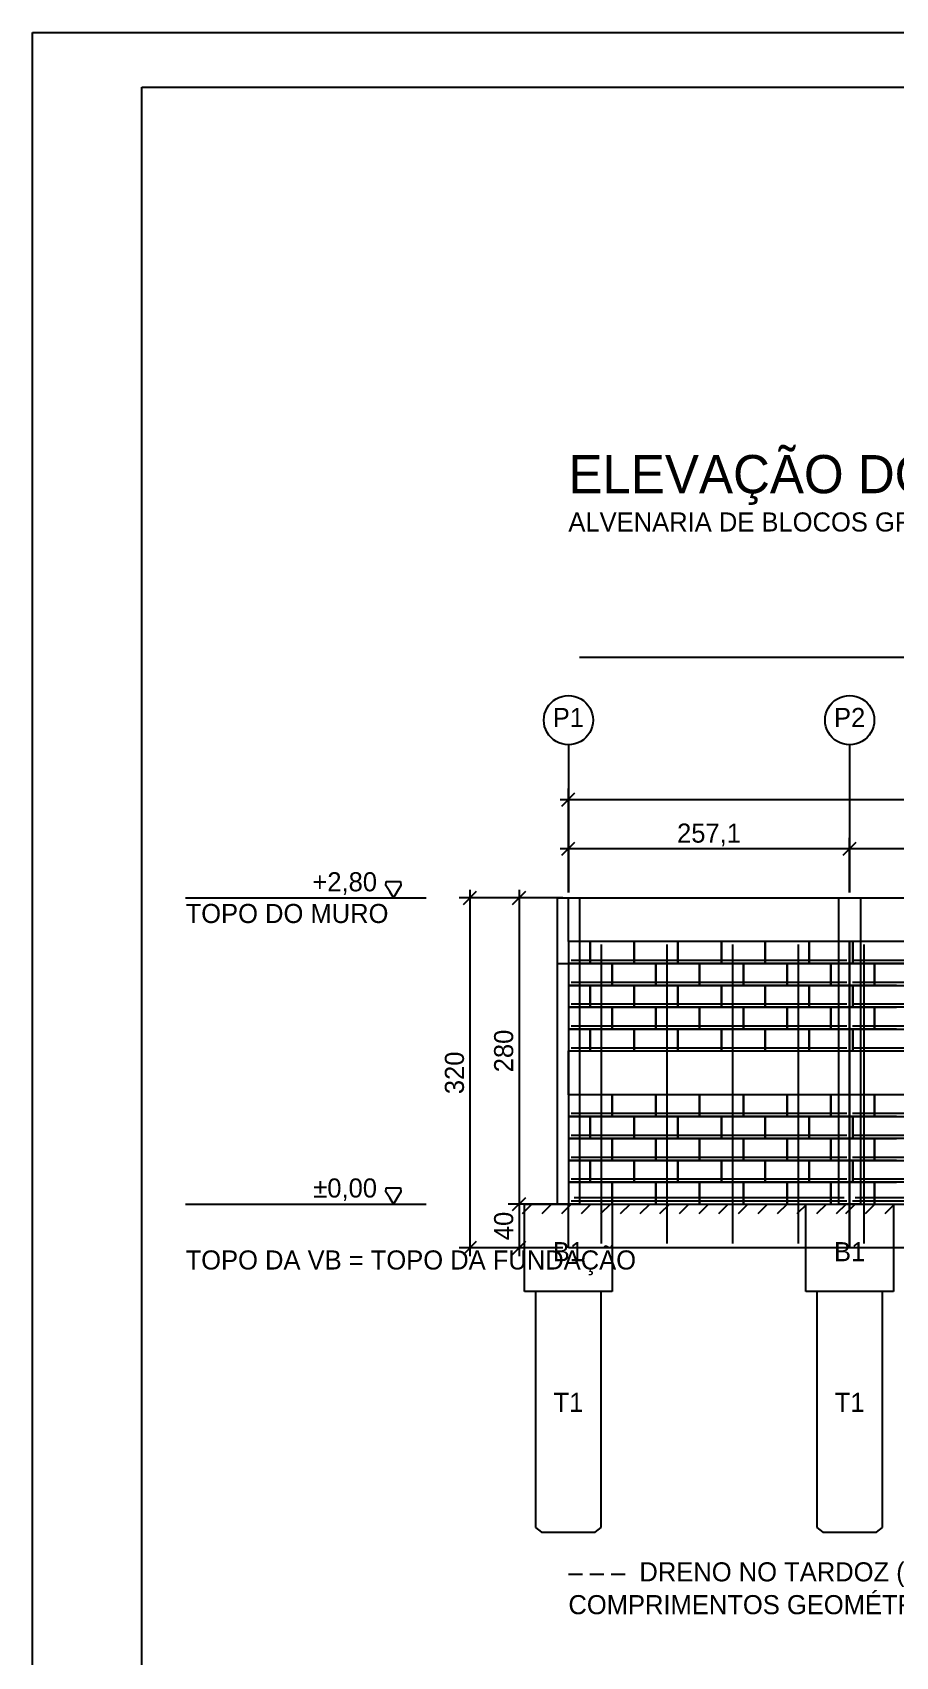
# Model space of a CAD drawing. Header units: millimetres. Extents: x 0 to 3648, y 0 to 594.
# Drawn here: x 2763 to 2920.8, y 297 to 594 of the extents above; entities that cross this region are included whole.
import ezdxf
from ezdxf.enums import TextEntityAlignment as Align

# ---------------------------------------------------------------- set-up
doc = ezdxf.new("R2010")
doc.units = ezdxf.units.MM
for name, color, linetype in [('ALVENARIA', 8, 'CONTINUOUS'), ('COTAS', 4, 'CONTINUOUS'), ('EIXOS', 6, 'CONTINUOUS'), ('FORMAS', 7, 'CONTINUOUS'), ('MOLDURA', 7, 'CONTINUOUS'), ('TEXTOS', 2, 'CONTINUOUS')]:
    doc.layers.add(name, color=color, linetype=linetype)

msp = doc.modelspace()

# ---------------------------------------------------------------- linework, layer by layer
at = {"layer": 'ALVENARIA'}
for p, q in [((2864.99995, 427.73883), (2861.00005, 427.73883)), ((2861.00005, 427.73883), (2861.00005, 423.73882)), ((2864.99995, 423.73882), (2864.99995, 427.73883)), ((2873, 427.73883), (2864.99995, 427.73883)), ((2864.99995, 427.73883), (2864.99995, 423.73882)), ((2873, 423.73882), (2873, 427.73883)), ((2881.00005, 427.73883), (2873, 427.73883)), ((2873, 427.73883), (2873, 423.73882)), ((2881.00005, 423.73882), (2881.00005, 427.73883)), ((2889.0001, 427.73883), (2881.00005, 427.73883)), ((2881.00005, 427.73883), (2881.00005, 423.73882)), ((2889.0001, 423.73882), (2889.0001, 427.73883)), ((2897.00015, 427.73883), (2889.0001, 427.73883)), ((2889.0001, 427.73883), (2889.0001, 423.73882)), ((2897.00015, 423.73882), (2897.00015, 427.73883)), ((2904.99995, 427.73883), (2897.00015, 427.73883)), ((2897.00015, 427.73883), (2897.00015, 423.73882)), ((2904.99995, 423.73882), (2904.99995, 427.73883)), ((2912.42859, 427.73883), (2904.99995, 427.73883)), ((2904.99995, 427.73883), (2904.99995, 423.73882)), ((2912.42859, 423.73882), (2912.42859, 427.73883)), ((2913, 427.73883), (2912.42859, 427.73883)), ((2912.42859, 427.73883), (2912.42859, 423.73882)), ((2913, 423.73882), (2913, 427.73883)), ((2921.00005, 427.73883), (2913, 427.73883)), ((2913, 427.73883), (2913, 423.73882)), ((2869.0001, 423.73882), (2861.00005, 423.73882)), ((2861.00005, 423.73882), (2861.00005, 419.73881)), ((2861.00005, 423.73882), (2864.99995, 423.73882)), ((2864.99995, 423.73882), (2873, 423.73882)), ((2869.0001, 419.73881), (2869.0001, 423.73882)), ((2877.00015, 423.73882), (2869.0001, 423.73882)), ((2869.0001, 423.73882), (2869.0001, 419.73881)), ((2873, 423.73882), (2881.00005, 423.73882)), ((2877.00015, 419.73881), (2877.00015, 423.73882)), ((2884.99995, 423.73882), (2877.00015, 423.73882)), ((2877.00015, 423.73882), (2877.00015, 419.73881)), ((2881.00005, 423.73882), (2889.0001, 423.73882)), ((2884.99995, 419.73881), (2884.99995, 423.73882)), ((2893, 423.73882), (2884.99995, 423.73882)), ((2884.99995, 423.73882), (2884.99995, 419.73881)), ((2889.0001, 423.73882), (2897.00015, 423.73882)), ((2893, 419.73881), (2893, 423.73882)), ((2901.00005, 423.73882), (2893, 423.73882)), ((2893, 423.73882), (2893, 419.73881)), ((2897.00015, 423.73882), (2904.99995, 423.73882)), ((2901.00005, 419.73881), (2901.00005, 423.73882)), ((2909.0001, 423.73882), (2901.00005, 423.73882)), ((2901.00005, 423.73882), (2901.00005, 419.73881)), ((2904.99995, 423.73882), (2912.42859, 423.73882)), ((2909.0001, 419.73881), (2909.0001, 423.73882)), ((2912.42859, 423.73882), (2909.0001, 423.73882)), ((2909.0001, 423.73882), (2909.0001, 419.73881)), ((2912.42859, 419.73881), (2912.42859, 423.73882)), ((2917.00015, 423.73882), (2912.42859, 423.73882)), ((2912.42859, 423.73882), (2912.42859, 419.73881)), ((2912.42859, 423.73882), (2913, 423.73882)), ((2913, 423.73882), (2921.00005, 423.73882)), ((2917.00015, 419.73881), (2917.00015, 423.73882)), ((2924.99995, 423.73882), (2917.00015, 423.73882)), ((2917.00015, 423.73882), (2917.00015, 419.73881)), ((2864.99995, 419.73881), (2861.00005, 419.73881)), ((2861.00005, 419.73881), (2861.00005, 415.73881)), ((2861.00005, 419.73881), (2869.0001, 419.73881)), ((2864.99995, 415.73881), (2864.99995, 419.73881)), ((2873, 419.73881), (2864.99995, 419.73881)), ((2864.99995, 419.73881), (2864.99995, 415.73881)), ((2869.0001, 419.73881), (2877.00015, 419.73881)), ((2873, 415.73881), (2873, 419.73881)), ((2881.00005, 419.73881), (2873, 419.73881)), ((2873, 419.73881), (2873, 415.73881)), ((2877.00015, 419.73881), (2884.99995, 419.73881)), ((2881.00005, 415.73881), (2881.00005, 419.73881)), ((2889.0001, 419.73881), (2881.00005, 419.73881)), ((2881.00005, 419.73881), (2881.00005, 415.73881)), ((2884.99995, 419.73881), (2893, 419.73881)), ((2889.0001, 415.73881), (2889.0001, 419.73881)), ((2897.00015, 419.73881), (2889.0001, 419.73881)), ((2889.0001, 419.73881), (2889.0001, 415.73881)), ((2893, 419.73881), (2901.00005, 419.73881)), ((2897.00015, 415.73881), (2897.00015, 419.73881)), ((2904.99995, 419.73881), (2897.00015, 419.73881)), ((2897.00015, 419.73881), (2897.00015, 415.73881)), ((2901.00005, 419.73881), (2909.0001, 419.73881)), ((2904.99995, 415.73881), (2904.99995, 419.73881)), ((2912.42859, 419.73881), (2904.99995, 419.73881)), ((2904.99995, 419.73881), (2904.99995, 415.73881)), ((2909.0001, 419.73881), (2912.42859, 419.73881)), ((2912.42859, 415.73881), (2912.42859, 419.73881)), ((2913, 419.73881), (2912.42859, 419.73881)), ((2912.42859, 419.73881), (2912.42859, 415.73881)), ((2912.42859, 419.73881), (2917.00015, 419.73881)), ((2913, 415.73881), (2913, 419.73881)), ((2921.00005, 419.73881), (2913, 419.73881)), ((2913, 419.73881), (2913, 415.73881)), ((2917.00015, 419.73881), (2924.99995, 419.73881)), ((2869.0001, 415.73881), (2861.00005, 415.73881)), ((2861.00005, 415.73881), (2861.00005, 411.73882)), ((2861.00005, 415.73881), (2864.99995, 415.73881)), ((2864.99995, 415.73881), (2873, 415.73881)), ((2869.0001, 411.73882), (2869.0001, 415.73881)), ((2877.00015, 415.73881), (2869.0001, 415.73881)), ((2869.0001, 415.73881), (2869.0001, 411.73882)), ((2873, 415.73881), (2881.00005, 415.73881)), ((2877.00015, 411.73882), (2877.00015, 415.73881)), ((2884.99995, 415.73881), (2877.00015, 415.73881)), ((2877.00015, 415.73881), (2877.00015, 411.73882)), ((2881.00005, 415.73881), (2889.0001, 415.73881)), ((2884.99995, 411.73882), (2884.99995, 415.73881)), ((2893, 415.73881), (2884.99995, 415.73881)), ((2884.99995, 415.73881), (2884.99995, 411.73882)), ((2889.0001, 415.73881), (2897.00015, 415.73881)), ((2893, 411.73882), (2893, 415.73881)), ((2901.00005, 415.73881), (2893, 415.73881)), ((2893, 415.73881), (2893, 411.73882)), ((2897.00015, 415.73881), (2904.99995, 415.73881)), ((2901.00005, 411.73882), (2901.00005, 415.73881)), ((2909.0001, 415.73881), (2901.00005, 415.73881)), ((2901.00005, 415.73881), (2901.00005, 411.73882)), ((2904.99995, 415.73881), (2912.42859, 415.73881)), ((2909.0001, 411.73882), (2909.0001, 415.73881)), ((2912.42859, 415.73881), (2909.0001, 415.73881)), ((2909.0001, 415.73881), (2909.0001, 411.73882)), ((2912.42859, 411.73882), (2912.42859, 415.73881)), ((2917.00015, 415.73881), (2912.42859, 415.73881)), ((2912.42859, 415.73881), (2912.42859, 411.73882)), ((2912.42859, 415.73881), (2913, 415.73881)), ((2913, 415.73881), (2921.00005, 415.73881)), ((2917.00015, 411.73882), (2917.00015, 415.73881)), ((2924.99995, 415.73881), (2917.00015, 415.73881)), ((2917.00015, 415.73881), (2917.00015, 411.73882)), ((2864.99995, 411.73882), (2861.00005, 411.73882)), ((2861.00005, 411.73882), (2861.00005, 407.73883)), ((2861.00005, 411.73882), (2869.0001, 411.73882)), ((2864.99995, 407.73883), (2864.99995, 411.73882)), ((2873, 411.73882), (2864.99995, 411.73882)), ((2864.99995, 411.73882), (2864.99995, 407.73883)), ((2869.0001, 411.73882), (2877.00015, 411.73882)), ((2873, 407.73883), (2873, 411.73882)), ((2881.00005, 411.73882), (2873, 411.73882)), ((2873, 411.73882), (2873, 407.73883)), ((2877.00015, 411.73882), (2884.99995, 411.73882)), ((2881.00005, 407.73883), (2881.00005, 411.73882)), ((2889.0001, 411.73882), (2881.00005, 411.73882)), ((2881.00005, 411.73882), (2881.00005, 407.73883)), ((2884.99995, 411.73882), (2893, 411.73882)), ((2889.0001, 407.73883), (2889.0001, 411.73882)), ((2897.00015, 411.73882), (2889.0001, 411.73882)), ((2889.0001, 411.73882), (2889.0001, 407.73883)), ((2893, 411.73882), (2901.00005, 411.73882)), ((2897.00015, 407.73883), (2897.00015, 411.73882)), ((2904.99995, 411.73882), (2897.00015, 411.73882)), ((2897.00015, 411.73882), (2897.00015, 407.73883)), ((2901.00005, 411.73882), (2909.0001, 411.73882)), ((2904.99995, 407.73883), (2904.99995, 411.73882)), ((2912.42859, 411.73882), (2904.99995, 411.73882)), ((2904.99995, 411.73882), (2904.99995, 407.73883)), ((2909.0001, 411.73882), (2912.42859, 411.73882)), ((2912.42859, 407.73883), (2912.42859, 411.73882)), ((2913, 411.73882), (2912.42859, 411.73882)), ((2912.42859, 411.73882), (2912.42859, 407.73883)), ((2912.42859, 411.73882), (2917.00015, 411.73882)), ((2913, 407.73883), (2913, 411.73882)), ((2921.00005, 411.73882), (2913, 411.73882)), ((2913, 411.73882), (2913, 407.73883)), ((2917.00015, 411.73882), (2924.99995, 411.73882)), ((2861.00005, 407.73883), (2864.99995, 407.73883)), ((2864.99995, 407.73883), (2873, 407.73883)), ((2873, 407.73883), (2881.00005, 407.73883)), ((2881.00005, 407.73883), (2889.0001, 407.73883)), ((2889.0001, 407.73883), (2897.00015, 407.73883)), ((2897.00015, 407.73883), (2904.99995, 407.73883)), ((2904.99995, 407.73883), (2912.42859, 407.73883)), ((2912.42859, 407.73883), (2913, 407.73883)), ((2913, 407.73883), (2921.00005, 407.73883)), ((2869.0001, 399.73881), (2861.00005, 399.73881)), ((2861.00005, 399.73881), (2861.00005, 395.73881)), ((2869.0001, 395.73881), (2869.0001, 399.73881)), ((2877.00015, 399.73881), (2869.0001, 399.73881)), ((2869.0001, 399.73881), (2869.0001, 395.73881)), ((2877.00015, 395.73881), (2877.00015, 399.73881)), ((2884.99995, 399.73881), (2877.00015, 399.73881)), ((2877.00015, 399.73881), (2877.00015, 395.73881)), ((2884.99995, 395.73881), (2884.99995, 399.73881)), ((2893, 399.73881), (2884.99995, 399.73881)), ((2884.99995, 399.73881), (2884.99995, 395.73881)), ((2893, 395.73881), (2893, 399.73881)), ((2901.00005, 399.73881), (2893, 399.73881)), ((2893, 399.73881), (2893, 395.73881)), ((2901.00005, 395.73881), (2901.00005, 399.73881)), ((2909.0001, 399.73881), (2901.00005, 399.73881)), ((2901.00005, 399.73881), (2901.00005, 395.73881)), ((2909.0001, 395.73881), (2909.0001, 399.73881)), ((2912.42859, 399.73881), (2909.0001, 399.73881)), ((2909.0001, 399.73881), (2909.0001, 395.73881)), ((2912.42859, 395.73881), (2912.42859, 399.73881)), ((2917.00015, 399.73881), (2912.42859, 399.73881)), ((2912.42859, 399.73881), (2912.42859, 395.73881)), ((2917.00015, 395.73881), (2917.00015, 399.73881)), ((2924.99995, 399.73881), (2917.00015, 399.73881)), ((2917.00015, 399.73881), (2917.00015, 395.73881)), ((2864.99995, 395.73881), (2861.00005, 395.73881)), ((2861.00005, 395.73881), (2861.00005, 391.73882)), ((2861.00005, 395.73881), (2869.0001, 395.73881)), ((2864.99995, 391.73882), (2864.99995, 395.73881)), ((2873, 395.73881), (2864.99995, 395.73881)), ((2864.99995, 395.73881), (2864.99995, 391.73882)), ((2869.0001, 395.73881), (2877.00015, 395.73881)), ((2873, 391.73882), (2873, 395.73881)), ((2881.00005, 395.73881), (2873, 395.73881)), ((2873, 395.73881), (2873, 391.73882)), ((2877.00015, 395.73881), (2884.99995, 395.73881)), ((2881.00005, 391.73882), (2881.00005, 395.73881)), ((2889.0001, 395.73881), (2881.00005, 395.73881)), ((2881.00005, 395.73881), (2881.00005, 391.73882)), ((2884.99995, 395.73881), (2893, 395.73881)), ((2889.0001, 391.73882), (2889.0001, 395.73881)), ((2897.00015, 395.73881), (2889.0001, 395.73881)), ((2889.0001, 395.73881), (2889.0001, 391.73882)), ((2893, 395.73881), (2901.00005, 395.73881)), ((2897.00015, 391.73882), (2897.00015, 395.73881)), ((2904.99995, 395.73881), (2897.00015, 395.73881)), ((2897.00015, 395.73881), (2897.00015, 391.73882)), ((2901.00005, 395.73881), (2909.0001, 395.73881)), ((2904.99995, 391.73882), (2904.99995, 395.73881)), ((2912.42859, 395.73881), (2904.99995, 395.73881)), ((2904.99995, 395.73881), (2904.99995, 391.73882)), ((2909.0001, 395.73881), (2912.42859, 395.73881)), ((2912.42859, 391.73882), (2912.42859, 395.73881)), ((2913, 395.73881), (2912.42859, 395.73881)), ((2912.42859, 395.73881), (2912.42859, 391.73882)), ((2912.42859, 395.73881), (2917.00015, 395.73881)), ((2913, 391.73882), (2913, 395.73881)), ((2921.00005, 395.73881), (2913, 395.73881)), ((2913, 395.73881), (2913, 391.73882)), ((2917.00015, 395.73881), (2924.99995, 395.73881)), ((2869.0001, 391.73882), (2861.00005, 391.73882)), ((2861.00005, 391.73882), (2861.00005, 387.73883)), ((2861.00005, 391.73882), (2864.99995, 391.73882)), ((2864.99995, 391.73882), (2873, 391.73882)), ((2869.0001, 387.73883), (2869.0001, 391.73882)), ((2877.00015, 391.73882), (2869.0001, 391.73882)), ((2869.0001, 391.73882), (2869.0001, 387.73883)), ((2873, 391.73882), (2881.00005, 391.73882)), ((2877.00015, 387.73883), (2877.00015, 391.73882)), ((2884.99995, 391.73882), (2877.00015, 391.73882)), ((2877.00015, 391.73882), (2877.00015, 387.73883)), ((2881.00005, 391.73882), (2889.0001, 391.73882)), ((2884.99995, 387.73883), (2884.99995, 391.73882)), ((2893, 391.73882), (2884.99995, 391.73882)), ((2884.99995, 391.73882), (2884.99995, 387.73883)), ((2889.0001, 391.73882), (2897.00015, 391.73882)), ((2893, 387.73883), (2893, 391.73882)), ((2901.00005, 391.73882), (2893, 391.73882)), ((2893, 391.73882), (2893, 387.73883)), ((2897.00015, 391.73882), (2904.99995, 391.73882)), ((2901.00005, 387.73883), (2901.00005, 391.73882)), ((2909.0001, 391.73882), (2901.00005, 391.73882)), ((2901.00005, 391.73882), (2901.00005, 387.73883)), ((2904.99995, 391.73882), (2912.42859, 391.73882)), ((2909.0001, 387.73883), (2909.0001, 391.73882)), ((2912.42859, 391.73882), (2909.0001, 391.73882)), ((2909.0001, 391.73882), (2909.0001, 387.73883)), ((2912.42859, 387.73883), (2912.42859, 391.73882)), ((2917.00015, 391.73882), (2912.42859, 391.73882)), ((2912.42859, 391.73882), (2912.42859, 387.73883)), ((2912.42859, 391.73882), (2913, 391.73882)), ((2913, 391.73882), (2921.00005, 391.73882)), ((2917.00015, 387.73883), (2917.00015, 391.73882)), ((2924.99995, 391.73882), (2917.00015, 391.73882)), ((2917.00015, 391.73882), (2917.00015, 387.73883)), ((2864.99995, 387.73883), (2861.00005, 387.73883)), ((2861.00005, 387.73883), (2861.00005, 383.73883)), ((2861.00005, 387.73883), (2869.0001, 387.73883)), ((2864.99995, 383.73883), (2864.99995, 387.73883)), ((2873, 387.73883), (2864.99995, 387.73883)), ((2864.99995, 387.73883), (2864.99995, 383.73883)), ((2869.0001, 387.73883), (2877.00015, 387.73883)), ((2873, 383.73883), (2873, 387.73883)), ((2881.00005, 387.73883), (2873, 387.73883)), ((2873, 387.73883), (2873, 383.73883)), ((2877.00015, 387.73883), (2884.99995, 387.73883)), ((2881.00005, 383.73883), (2881.00005, 387.73883)), ((2889.0001, 387.73883), (2881.00005, 387.73883)), ((2881.00005, 387.73883), (2881.00005, 383.73883)), ((2884.99995, 387.73883), (2893, 387.73883)), ((2889.0001, 383.73883), (2889.0001, 387.73883)), ((2897.00015, 387.73883), (2889.0001, 387.73883)), ((2889.0001, 387.73883), (2889.0001, 383.73883)), ((2893, 387.73883), (2901.00005, 387.73883)), ((2897.00015, 383.73883), (2897.00015, 387.73883)), ((2904.99995, 387.73883), (2897.00015, 387.73883)), ((2897.00015, 387.73883), (2897.00015, 383.73883)), ((2901.00005, 387.73883), (2909.0001, 387.73883)), ((2904.99995, 383.73883), (2904.99995, 387.73883)), ((2912.42859, 387.73883), (2904.99995, 387.73883)), ((2904.99995, 387.73883), (2904.99995, 383.73883)), ((2909.0001, 387.73883), (2912.42859, 387.73883)), ((2912.42859, 383.73883), (2912.42859, 387.73883)), ((2913, 387.73883), (2912.42859, 387.73883)), ((2912.42859, 387.73883), (2912.42859, 383.73883)), ((2912.42859, 387.73883), (2917.00015, 387.73883)), ((2913, 383.73883), (2913, 387.73883)), ((2921.00005, 387.73883), (2913, 387.73883)), ((2913, 387.73883), (2913, 383.73883)), ((2917.00015, 387.73883), (2924.99995, 387.73883)), ((2869.0001, 383.73883), (2861.00005, 383.73883)), ((2861.00005, 383.73883), (2861.00005, 379.73881)), ((2861.00005, 383.73883), (2864.99995, 383.73883)), ((2864.99995, 383.73883), (2873, 383.73883)), ((2869.0001, 379.73881), (2869.0001, 383.73883)), ((2877.00015, 383.73883), (2869.0001, 383.73883)), ((2869.0001, 383.73883), (2869.0001, 379.73881)), ((2873, 383.73883), (2881.00005, 383.73883)), ((2877.00015, 379.73881), (2877.00015, 383.73883)), ((2884.99995, 383.73883), (2877.00015, 383.73883)), ((2877.00015, 383.73883), (2877.00015, 379.73881)), ((2881.00005, 383.73883), (2889.0001, 383.73883)), ((2884.99995, 379.73881), (2884.99995, 383.73883)), ((2893, 383.73883), (2884.99995, 383.73883)), ((2884.99995, 383.73883), (2884.99995, 379.73881)), ((2889.0001, 383.73883), (2897.00015, 383.73883)), ((2893, 379.73881), (2893, 383.73883)), ((2901.00005, 383.73883), (2893, 383.73883)), ((2893, 383.73883), (2893, 379.73881)), ((2897.00015, 383.73883), (2904.99995, 383.73883)), ((2901.00005, 379.73881), (2901.00005, 383.73883)), ((2909.0001, 383.73883), (2901.00005, 383.73883)), ((2901.00005, 383.73883), (2901.00005, 379.73881)), ((2904.99995, 383.73883), (2912.42859, 383.73883)), ((2909.0001, 379.73881), (2909.0001, 383.73883)), ((2912.42859, 383.73883), (2909.0001, 383.73883)), ((2909.0001, 383.73883), (2909.0001, 379.73881)), ((2912.42859, 379.73881), (2912.42859, 383.73883)), ((2917.00015, 383.73883), (2912.42859, 383.73883)), ((2912.42859, 383.73883), (2912.42859, 379.73881)), ((2912.42859, 383.73883), (2913, 383.73883)), ((2913, 383.73883), (2921.00005, 383.73883)), ((2917.00015, 379.73881), (2917.00015, 383.73883)), ((2924.99995, 383.73883), (2917.00015, 383.73883)), ((2917.00015, 383.73883), (2917.00015, 379.73881)), ((2861.00005, 379.73881), (2869.0001, 379.73881)), ((2869.0001, 379.73881), (2877.00015, 379.73881)), ((2877.00015, 379.73881), (2884.99995, 379.73881)), ((2884.99995, 379.73881), (2893, 379.73881)), ((2893, 379.73881), (2901.00005, 379.73881)), ((2901.00005, 379.73881), (2909.0001, 379.73881)), ((2909.0001, 379.73881), (2912.42859, 379.73881)), ((2912.42859, 379.73881), (2917.00015, 379.73881)), ((2917.00015, 379.73881), (2924.99995, 379.73881))]:
    msp.add_line(p, q, dxfattribs=at)
at = {"layer": 'COTAS'}
for p, q in [((2859.80013, 452.53882), (2862.19997, 454.93881)), ((2861.00005, 436.73882), (2861.00005, 455.73881)), ((2859.50015, 453.73882), (3222.49995, 453.73882)), ((2859.80013, 443.53882), (2862.19997, 445.93882)), ((2861.00005, 436.73882), (2861.00005, 446.73882)), ((2911.22867, 443.53882), (2913.62851, 445.93882)), ((2911.22867, 443.53882), (2913.62851, 445.93882)), ((2912.42859, 436.73882), (2912.42859, 446.73882)), ((2912.42859, 436.73882), (2912.42859, 446.73882)), ((2859.50015, 444.73881), (2913.92874, 444.73881)), ((2910.92869, 444.73881), (2965.35727, 444.73881)), ((2841.80008, 434.53882), (2844.20017, 436.93883)), ((2843, 437.23881), (2843, 370.23883)), ((2850.79998, 434.53882), (2853.20007, 436.93883)), ((2852.00015, 437.23881), (2852.00015, 378.23881)), ((2859.99995, 435.73881), (2841.00005, 435.73881)), ((2859.99995, 435.73881), (2849.99995, 435.73881)), ((2850.79998, 378.53882), (2853.20007, 380.93882)), ((2850.79998, 378.53882), (2853.20007, 380.93882)), ((2852.00015, 381.23883), (2852.00015, 370.23883)), ((2859.99995, 379.73881), (2849.99995, 379.73881)), ((2859.99995, 379.73881), (2849.99995, 379.73881)), ((2859.99995, 371.73882), (2841.00005, 371.73882)), ((2841.80008, 370.53881), (2844.20017, 372.93883)), ((2859.99995, 371.73882), (2849.99995, 371.73882)), ((2850.79998, 370.53881), (2853.20007, 372.93883))]:
    msp.add_line(p, q, dxfattribs=at)
at = {"layer": 'EIXOS'}
for p, q in [((2858.74995, 472.13593), (2859.27804, 472.39628)), ((2859.27804, 472.39628), (2859.83544, 472.58549)), ((2859.83544, 472.58549), (2860.41261, 472.70032)), ((2860.41261, 472.70032), (2861.00005, 472.73882)), ((2861.00005, 472.73882), (2861.58749, 472.70032)), ((2861.58749, 472.70032), (2862.16466, 472.58549)), ((2862.16466, 472.58549), (2862.72206, 472.39628)), ((2862.72206, 472.39628), (2863.25015, 472.13593)), ((2910.17874, 472.13593), (2910.70658, 472.39628)), ((2910.70658, 472.39628), (2911.26397, 472.58549)), ((2911.26397, 472.58549), (2911.84115, 472.70032)), ((2911.84115, 472.70032), (2912.42859, 472.73882)), ((2912.42859, 472.73882), (2913.01603, 472.70032)), ((2913.01603, 472.70032), (2913.5932, 472.58549)), ((2913.5932, 472.58549), (2914.15059, 472.39628)), ((2914.15059, 472.39628), (2914.67869, 472.13593)), ((2856.53866, 468.82619), (2856.65335, 469.4035)), ((2856.65335, 469.4035), (2856.84265, 469.9609)), ((2856.84265, 469.9609), (2857.10281, 470.48882)), ((2857.10281, 470.48882), (2857.43009, 470.97824)), ((2857.43009, 470.97824), (2857.81796, 471.4208)), ((2857.81796, 471.4208), (2858.26067, 471.80891)), ((2858.26067, 471.80891), (2858.74995, 472.13593)), ((2863.25015, 472.13593), (2863.73943, 471.80891)), ((2863.73943, 471.80891), (2864.18214, 471.4208)), ((2864.18214, 471.4208), (2864.57001, 470.97824)), ((2864.57001, 470.97824), (2864.89729, 470.48882)), ((2864.89729, 470.48882), (2865.15745, 469.9609)), ((2865.15745, 469.9609), (2865.34675, 469.4035)), ((2865.34675, 469.4035), (2865.46144, 468.82619)), ((2907.9672, 468.82619), (2908.08188, 469.4035)), ((2908.08188, 469.4035), (2908.27118, 469.9609)), ((2908.27118, 469.9609), (2908.5316, 470.48882)), ((2908.5316, 470.48882), (2908.85862, 470.97824)), ((2908.85862, 470.97824), (2909.24674, 471.4208)), ((2909.24674, 471.4208), (2909.6892, 471.80891)), ((2909.6892, 471.80891), (2910.17874, 472.13593)), ((2914.67869, 472.13593), (2915.16797, 471.80891)), ((2915.16797, 471.80891), (2915.61068, 471.4208)), ((2915.61068, 471.4208), (2915.9988, 470.97824)), ((2915.9988, 470.97824), (2916.32582, 470.48882)), ((2916.32582, 470.48882), (2916.58599, 469.9609)), ((2916.58599, 469.9609), (2916.77529, 469.4035)), ((2916.77529, 469.4035), (2916.89022, 468.82619)), ((2856.5001, 468.23881), (2856.53866, 468.82619)), ((2856.53866, 467.65145), (2856.5001, 468.23881)), ((2856.65335, 467.07414), (2856.53866, 467.65145)), ((2856.84265, 466.51675), (2856.65335, 467.07414)), ((2857.10281, 465.98882), (2856.84265, 466.51675)), ((2865.15745, 466.51675), (2864.89729, 465.98882)), ((2865.34675, 467.07414), (2865.15745, 466.51675)), ((2865.46144, 467.65145), (2865.34675, 467.07414)), ((2865.46144, 468.82619), (2865.5, 468.23881)), ((2865.5, 468.23881), (2865.46144, 467.65145)), ((2907.92864, 468.23881), (2907.9672, 468.82619)), ((2907.9672, 467.65145), (2907.92864, 468.23881)), ((2908.08188, 467.07414), (2907.9672, 467.65145)), ((2908.27118, 466.51675), (2908.08188, 467.07414)), ((2908.5316, 465.98882), (2908.27118, 466.51675)), ((2916.58599, 466.51675), (2916.32582, 465.98882)), ((2916.77529, 467.07414), (2916.58599, 466.51675)), ((2916.89022, 467.65145), (2916.77529, 467.07414)), ((2916.89022, 468.82619), (2916.92854, 468.23881)), ((2916.92854, 468.23881), (2916.89022, 467.65145)), ((2857.43009, 465.49939), (2857.10281, 465.98882)), ((2857.81796, 465.05684), (2857.43009, 465.49939)), ((2858.26067, 464.66873), (2857.81796, 465.05684)), ((2858.74995, 464.3417), (2858.26067, 464.66873)), ((2859.27804, 464.08136), (2858.74995, 464.3417)), ((2859.83544, 463.89216), (2859.27804, 464.08136)), ((2860.41261, 463.77732), (2859.83544, 463.89216)), ((2861.00005, 463.73882), (2860.41261, 463.77732)), ((2861.58749, 463.77732), (2861.00005, 463.73882)), ((2861.00005, 463.73882), (2861.00005, 436.73882)), ((2862.16466, 463.89216), (2861.58749, 463.77732)), ((2862.72206, 464.08136), (2862.16466, 463.89216)), ((2863.25015, 464.3417), (2862.72206, 464.08136)), ((2863.73943, 464.66873), (2863.25015, 464.3417)), ((2864.18214, 465.05684), (2863.73943, 464.66873)), ((2864.57001, 465.49939), (2864.18214, 465.05684)), ((2864.89729, 465.98882), (2864.57001, 465.49939)), ((2908.85862, 465.49939), (2908.5316, 465.98882)), ((2909.24674, 465.05684), (2908.85862, 465.49939)), ((2909.6892, 464.66873), (2909.24674, 465.05684)), ((2910.17874, 464.3417), (2909.6892, 464.66873)), ((2910.70658, 464.08136), (2910.17874, 464.3417)), ((2911.26397, 463.89216), (2910.70658, 464.08136)), ((2911.84115, 463.77732), (2911.26397, 463.89216)), ((2912.42859, 463.73882), (2911.84115, 463.77732)), ((2913.01603, 463.77732), (2912.42859, 463.73882)), ((2912.42859, 463.73882), (2912.42859, 436.73882)), ((2913.5932, 463.89216), (2913.01603, 463.77732)), ((2914.15059, 464.08136), (2913.5932, 463.89216)), ((2914.67869, 464.3417), (2914.15059, 464.08136)), ((2915.16797, 464.66873), (2914.67869, 464.3417)), ((2915.61068, 465.05684), (2915.16797, 464.66873)), ((2915.9988, 465.49939), (2915.61068, 465.05684)), ((2916.32582, 465.98882), (2915.9988, 465.49939)), ((2867.00015, 427.22601), (2867.00015, 372.50805)), ((2879.0001, 427.22601), (2879.0001, 372.50805)), ((2891.00005, 427.22601), (2891.00005, 372.50805)), ((2903, 427.22601), (2903, 372.50805)), ((2914.99995, 427.22601), (2914.99995, 372.50805)), ((2858.94877, 423.73882), (3223.05133, 423.73882)), ((2861.51287, 424.33882), (2911.91577, 424.33882)), ((2912.94141, 424.33882), (2963.3443, 424.33882)), ((2861.51287, 420.33883), (2911.91577, 420.33883)), ((2912.94141, 420.33883), (2963.3443, 420.33883)), ((2861.51287, 416.33882), (2911.91577, 416.33882)), ((2912.94141, 416.33882), (2963.3443, 416.33882)), ((2861.51287, 412.33881), (2911.91577, 412.33881)), ((2912.94141, 412.33881), (2963.3443, 412.33881)), ((2861.51287, 408.33882), (2911.91577, 408.33882)), ((2912.94141, 408.33882), (2963.3443, 408.33882)), ((2861.51287, 396.33882), (2911.91577, 396.33882)), ((2912.94141, 396.33882), (2963.3443, 396.33882)), ((2861.51287, 392.33881), (2911.91577, 392.33881)), ((2912.94141, 392.33881), (2963.3443, 392.33881)), ((2861.51287, 388.33882), (2911.91577, 388.33882)), ((2912.94141, 388.33882), (2963.3443, 388.33882)), ((2861.51287, 384.33882), (2911.91577, 384.33882)), ((2912.94141, 384.33882), (2963.3443, 384.33882)), ((2861.51287, 380.33883), (2911.91577, 380.33883)), ((2862.02569, 380.93882), (2911.40294, 380.93882)), ((2912.94141, 380.33883), (2963.3443, 380.33883)), ((2913.45423, 380.93882), (2962.83148, 380.93882))]:
    msp.add_line(p, q, dxfattribs=at)
at = {"layer": 'FORMAS'}
for p, q in [((2863.05133, 479.73882), (3218.94877, 479.73882)), ((2859.0001, 435.73881), (2863, 435.73881)), ((2859.0001, 379.73881), (2859.0001, 435.73881)), ((2861.00005, 435.73881), (2912.42859, 435.73881)), ((2861.00005, 427.73883), (2861.00005, 435.73881)), ((2863, 435.73881), (2863, 379.73881)), ((2910.42864, 435.73881), (2914.42854, 435.73881)), ((2910.42864, 379.73881), (2910.42864, 435.73881)), ((2912.42859, 435.73881), (2963.85712, 435.73881)), ((2914.42854, 435.73881), (2914.42854, 379.73881)), ((2912.42859, 427.73883), (2861.00005, 427.73883)), ((2861.00005, 427.73883), (2861.00005, 379.73881)), ((2912.42859, 427.73883), (2861.00005, 427.73883)), ((2912.42859, 379.73881), (2912.42859, 427.73883)), ((2963.85712, 427.73883), (2912.42859, 427.73883)), ((2912.42859, 427.73883), (2912.42859, 379.73881)), ((2963.85712, 427.73883), (2912.42859, 427.73883)), ((2861.00005, 407.73883), (2912.42859, 407.73883)), ((2861.00005, 399.73881), (2861.00005, 407.73883)), ((2912.42859, 407.73883), (2912.42859, 399.73881)), ((2912.42859, 407.73883), (2963.85712, 407.73883)), ((2912.42859, 399.73881), (2912.42859, 407.73883)), ((2912.42859, 399.73881), (2861.00005, 399.73881)), ((2963.85712, 399.73881), (2912.42859, 399.73881)), ((2854.33338, 379.73881), (2852.53851, 377.94394)), ((2853.30774, 379.73881), (2912.42859, 379.73881)), ((2857.92313, 379.73881), (2856.12826, 377.94394)), ((2863, 379.73881), (2859.0001, 379.73881)), ((2861.51287, 379.73881), (2859.718, 377.94394)), ((2861.00005, 379.73881), (2912.42859, 379.73881)), ((2865.10261, 379.73881), (2863.30774, 377.94394)), ((2868.69236, 379.73881), (2866.89749, 377.94394)), ((2872.2821, 379.73881), (2870.48723, 377.94394)), ((2875.87184, 379.73881), (2874.07697, 377.94394)), ((2879.46159, 379.73881), (2877.66672, 377.94394)), ((2883.05133, 379.73881), (2881.25646, 377.94394)), ((2886.64108, 379.73881), (2884.8462, 377.94394)), ((2890.23082, 379.73881), (2888.43595, 377.94394)), ((2893.82056, 379.73881), (2892.02569, 377.94394)), ((2897.41031, 379.73881), (2895.61543, 377.94394)), ((2901.00005, 379.73881), (2899.20518, 377.94394)), ((2904.58979, 379.73881), (2902.79492, 377.94394)), ((2908.17954, 379.73881), (2906.38467, 377.94394)), ((2911.76928, 379.73881), (2909.97441, 377.94394)), ((2914.42854, 379.73881), (2910.42864, 379.73881)), ((2913.45423, 379.73881), (2911.65935, 377.94394)), ((2912.42859, 379.73881), (2963.85712, 379.73881)), ((2912.42859, 379.73881), (2963.85712, 379.73881)), ((2917.04397, 379.73881), (2915.2491, 377.94394)), ((2920.63371, 379.73881), (2918.83884, 377.94394))]:
    msp.add_line(p, q, dxfattribs=at)
at = {"layer": 'MOLDURA'}
for p, q in [((2763, 594), (3604.0001, 594)), ((2763, -0.00003), (2763, 594)), ((2783, 584), (3594.0001, 584)), ((2783, 9.99997), (2783, 584))]:
    msp.add_line(p, q, dxfattribs=at)
at = {"layer": 'TEXTOS'}
for p, q in [((2827.63692, 438.01057), (2827.67548, 438.73883)), ((2828.31851, 436.87469), (2827.63692, 438.01057)), ((2827.67548, 438.73883), (2829.0001, 438.73883)), ((2829.0001, 435.73881), (2828.31851, 436.87469)), ((2829.0001, 438.73883), (2830.32472, 438.73883)), ((2829.68169, 436.87469), (2829.0001, 435.73881)), ((2830.36303, 438.01057), (2829.68169, 436.87469)), ((2830.32472, 438.73883), (2830.36303, 438.01057)), ((2791.00005, 435.73881), (2834.99995, 435.73881)), ((2827.63692, 382.01057), (2827.67548, 382.73883)), ((2828.31851, 380.87469), (2827.63692, 382.01057)), ((2827.67548, 382.73883), (2829.0001, 382.73883)), ((2829.0001, 379.73881), (2828.31851, 380.87469)), ((2829.0001, 382.73883), (2830.32472, 382.73883)), ((2829.68169, 380.87469), (2829.0001, 379.73881)), ((2830.36303, 382.01057), (2829.68169, 380.87469)), ((2830.32472, 382.73883), (2830.36303, 382.01057)), ((2791.00005, 379.73881), (2834.99995, 379.73881)), ((2853, 379.73881), (2869.0001, 379.73881)), ((2853, 363.73883), (2853, 379.73881)), ((2861.00005, 379.73881), (2912.42859, 379.73881)), ((2861.00005, 371.73882), (2861.00005, 379.73881)), ((2869.0001, 379.73881), (2869.0001, 363.73883)), ((2904.42854, 379.73881), (2920.42864, 379.73881)), ((2904.42854, 363.73883), (2904.42854, 379.73881)), ((2912.42859, 379.73881), (2912.42859, 371.73882)), ((2912.42859, 379.73881), (2963.85712, 379.73881)), ((2912.42859, 371.73882), (2912.42859, 379.73881)), ((2920.42864, 379.73881), (2920.42864, 363.73883)), ((2912.42859, 371.73882), (2861.00005, 371.73882)), ((2963.85712, 371.73882), (2912.42859, 371.73882)), ((2869.0001, 363.73883), (2853, 363.73883)), ((2854.99995, 363.73883), (2854.99995, 361.77804)), ((2867.00015, 361.77804), (2867.00015, 363.73883)), ((2920.42864, 363.73883), (2904.42854, 363.73883)), ((2906.42874, 363.73883), (2906.42874, 361.77804)), ((2918.42869, 361.77804), (2918.42869, 363.73883)), ((2854.99995, 361.77804), (2854.99995, 359.81725)), ((2854.99995, 359.81725), (2854.99995, 357.85648)), ((2867.00015, 359.81725), (2867.00015, 361.77804)), ((2867.00015, 357.85648), (2867.00015, 359.81725)), ((2906.42874, 361.77804), (2906.42874, 359.81725)), ((2906.42874, 359.81725), (2906.42874, 357.85648)), ((2918.42869, 359.81725), (2918.42869, 361.77804)), ((2918.42869, 357.85648), (2918.42869, 359.81725)), ((2854.99995, 357.85648), (2854.99995, 355.89569)), ((2867.00015, 355.89569), (2867.00015, 357.85648)), ((2906.42874, 357.85648), (2906.42874, 355.89569)), ((2918.42869, 355.89569), (2918.42869, 357.85648)), ((2854.99995, 355.89569), (2854.99995, 353.9349)), ((2854.99995, 353.9349), (2854.99995, 351.97413)), ((2867.00015, 353.9349), (2867.00015, 355.89569)), ((2867.00015, 351.97413), (2867.00015, 353.9349)), ((2906.42874, 355.89569), (2906.42874, 353.9349)), ((2906.42874, 353.9349), (2906.42874, 351.9741)), ((2918.42869, 353.9349), (2918.42869, 355.89569)), ((2918.42869, 351.97413), (2918.42869, 353.9349)), ((2854.99995, 351.97413), (2854.99995, 350.01334)), ((2867.00015, 350.01334), (2867.00015, 351.97413)), ((2906.42874, 351.9741), (2906.42874, 350.01334)), ((2918.42869, 350.01334), (2918.42869, 351.97413)), ((2854.99995, 350.01334), (2854.99995, 348.05255)), ((2854.99995, 348.05255), (2854.99995, 346.09175)), ((2867.00015, 348.05255), (2867.00015, 350.01334)), ((2867.00015, 346.09175), (2867.00015, 348.05255)), ((2906.42874, 350.01334), (2906.42874, 348.05255)), ((2906.42874, 348.05255), (2906.42874, 346.09175)), ((2918.42869, 348.05255), (2918.42869, 350.01334)), ((2918.42869, 346.09175), (2918.42869, 348.05255)), ((2854.99995, 346.09175), (2854.99995, 344.13099)), ((2867.00015, 344.13099), (2867.00015, 346.09175)), ((2906.42874, 346.09175), (2906.42874, 344.13099)), ((2918.42869, 344.13099), (2918.42869, 346.09175)), ((2854.99995, 344.13099), (2854.99995, 342.1702)), ((2854.99995, 342.1702), (2854.99995, 340.2094)), ((2867.00015, 342.1702), (2867.00015, 344.13099)), ((2867.00015, 340.2094), (2867.00015, 342.1702)), ((2906.42874, 344.13099), (2906.42874, 342.1702)), ((2906.42874, 342.1702), (2906.42874, 340.2094)), ((2918.42869, 342.1702), (2918.42869, 344.13099)), ((2918.42869, 340.2094), (2918.42869, 342.1702)), ((2854.99995, 340.2094), (2854.99995, 338.24861)), ((2867.00015, 338.24864), (2867.00015, 340.2094)), ((2906.42874, 340.2094), (2906.42874, 338.24861)), ((2918.42869, 338.24864), (2918.42869, 340.2094)), ((2854.99995, 338.24861), (2854.99995, 336.28785)), ((2854.99995, 336.28785), (2854.99995, 334.32705)), ((2867.00015, 336.28785), (2867.00015, 338.24864)), ((2867.00015, 334.32705), (2867.00015, 336.28785)), ((2906.42874, 338.24861), (2906.42874, 336.28785)), ((2906.42874, 336.28785), (2906.42874, 334.32705)), ((2918.42869, 336.28785), (2918.42869, 338.24864)), ((2918.42869, 334.32705), (2918.42869, 336.28785)), ((2854.99995, 334.32705), (2854.99995, 332.36626)), ((2867.00015, 332.36626), (2867.00015, 334.32705)), ((2906.42874, 334.32705), (2906.42874, 332.36626)), ((2918.42869, 332.36626), (2918.42869, 334.32705)), ((2854.99995, 332.36626), (2854.99995, 330.4055)), ((2854.99995, 330.4055), (2854.99995, 328.44471)), ((2867.00015, 330.4055), (2867.00015, 332.36626)), ((2867.00015, 328.44471), (2867.00015, 330.4055)), ((2906.42874, 332.36626), (2906.42874, 330.4055)), ((2906.42874, 330.4055), (2906.42874, 328.44471)), ((2918.42869, 330.4055), (2918.42869, 332.36626)), ((2918.42869, 328.44471), (2918.42869, 330.4055)), ((2854.99995, 328.44471), (2854.99995, 326.48391)), ((2867.00015, 326.48391), (2867.00015, 328.44471)), ((2906.42874, 328.44471), (2906.42874, 326.48391)), ((2918.42869, 326.48391), (2918.42869, 328.44471)), ((2854.99995, 326.48391), (2854.99995, 324.52312)), ((2854.99995, 324.52312), (2854.99995, 322.56236)), ((2867.00015, 324.52312), (2867.00015, 326.48391)), ((2867.00015, 322.56236), (2867.00015, 324.52312)), ((2906.42874, 326.48391), (2906.42874, 324.52312)), ((2906.42874, 324.52312), (2906.42874, 322.56236)), ((2918.42869, 324.52312), (2918.42869, 326.48391)), ((2918.42869, 322.56236), (2918.42869, 324.52312)), ((2854.99995, 322.56236), (2854.99995, 320.60156)), ((2867.00015, 320.60156), (2867.00015, 322.56236)), ((2906.42874, 322.56236), (2906.42874, 320.60156)), ((2918.42869, 320.60156), (2918.42869, 322.56236)), ((2854.99995, 320.60156), (2856.09821, 319.73881)), ((2856.09821, 319.73881), (2858.05884, 319.73881)), ((2858.05884, 319.73881), (2860.01973, 319.73881)), ((2860.01973, 319.73881), (2861.98037, 319.73881)), ((2861.98037, 319.73881), (2863.94126, 319.73881)), ((2863.94126, 319.73881), (2865.90189, 319.73881)), ((2865.90189, 319.73881), (2867.00015, 320.60156)), ((2906.42874, 320.60156), (2907.52674, 319.73881)), ((2907.52674, 319.73881), (2909.48738, 319.73881)), ((2909.48738, 319.73881), (2911.44827, 319.73881)), ((2911.44827, 319.73881), (2913.4089, 319.73881)), ((2913.4089, 319.73881), (2915.36979, 319.73881)), ((2915.36979, 319.73881), (2917.33068, 319.73881)), ((2917.33068, 319.73881), (2918.42869, 320.60156))]:
    msp.add_line(p, q, dxfattribs=at)

# ---------------------------------------------------------------- texts
at = {"layer": 'COTAS'}
msp.add_text('257,1', height=3.49162, dxfattribs=at).set_placement((2886.71444, 445.83882), align=Align.CENTER)
for s, p in [('280', (2850.90014, 407.73883)), ('320', (2841.89999, 403.73882)), ('40', (2850.90014, 375.73881))]:
    msp.add_text(s, height=3.49162, rotation=90, dxfattribs=at).set_placement(p, align=Align.CENTER)
at = {"layer": 'TEXTOS'}
for s, height, p in [('ELEVAÇÃO DO ARRIMO 1 — VISTA PELA FACE EXTERNA', 6.98205, (2861.00005, 509.73881)), ('ALVENARIA DE BLOCOS GRAUTEADOS · FIADAS DE 20 cm · ESC. 1:50 · COTAS EM cm · NÍVEIS EM m', 3.49231, (2861.00005, 502.73882)), ('TOPO DO MURO', 3.49162, (2791.00005, 431.13883)), ('TOPO DA VB = TOPO DA FUNDAÇÃO', 3.49162, (2791.00005, 367.77574)), ('– – –  DRENO NO TARDOZ (LINHA OCULTA) — VER DETALHE NA FAIXA TÉCNICA', 3.49231, (2861.00005, 310.73881)), ('COMPRIMENTOS GEOMÉTRICOS PRELIMINARES — CONFERIR ANCORAGENS E EMENDAS', 3.49231, (2861.00005, 304.73881))]:
    msp.add_text(s, height=height, dxfattribs=at).set_placement(p)
for s, height, p in [('P1', 3.49162, (2861.00005, 466.98881)), ('P2', 3.49162, (2912.42859, 466.98881)), ('B1', 3.49231, (2861.00005, 369.28881)), ('B1', 3.49231, (2912.42859, 369.28881)), ('T1', 3.49231, (2861.00005, 341.73882)), ('T1', 3.49231, (2912.42859, 341.73882))]:
    msp.add_text(s, height=height, dxfattribs=at).set_placement(p, align=Align.CENTER)
for s, p in [('+2,80', (2826.00005, 436.93883)), ('±0,00', (2826.00005, 380.93882))]:
    msp.add_text(s, height=3.49162, dxfattribs=at).set_placement(p, align=Align.RIGHT)

doc.saveas('drawing.dxf')
